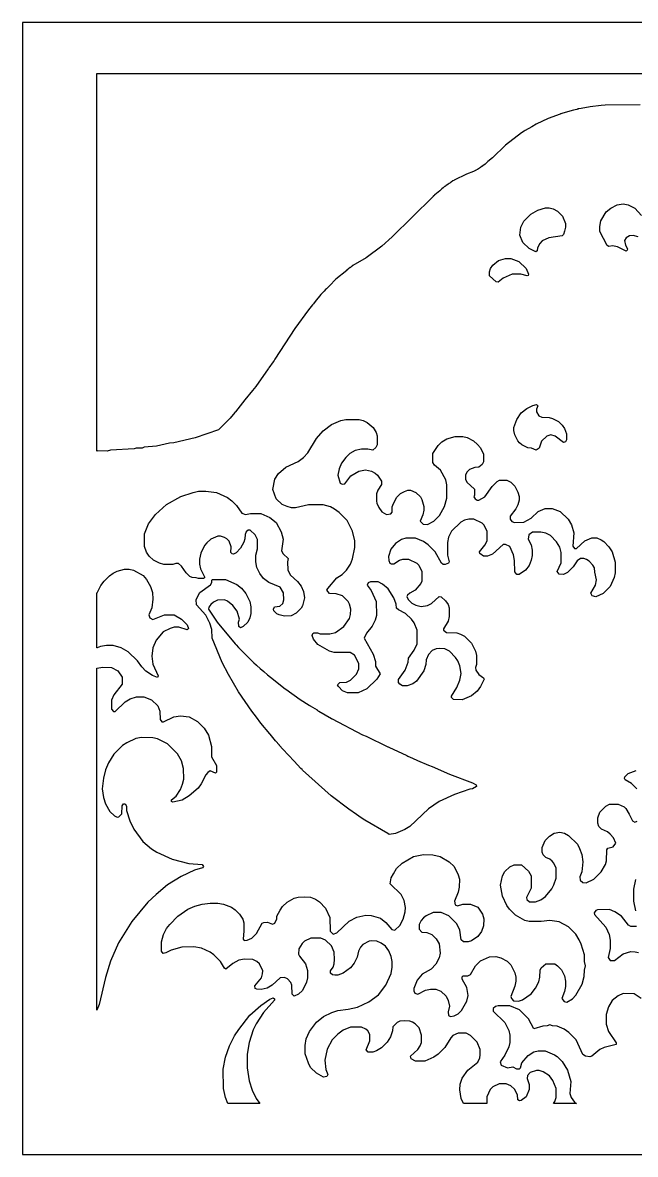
# Model space of a CAD drawing. Header units: millimetres. Extents: x 0 to 400, y 0 to 267.
# Drawn here: x 0 to 144.4, y 0 to 266.8 of the extents above; entities that cross this region are included whole.
import ezdxf

# ---------------------------------------------------------------- set-up
doc = ezdxf.new("R2010")
doc.units = ezdxf.units.MM
doc.layers.add('CUT', color=7, linetype='CONTINUOUS')

msp = doc.modelspace()

# ---------------------------------------------------------------- linework, layer by layer
at = {"layer": 'CUT'}
for points in [[(0, 266.8), (0, 0), (400, 0), (400, 266.8)], [(121.89, 214.71), (121.38, 213.72), (121.27, 213.03), (120.97, 212.78), (119.37, 213.53), (117.94, 214.94), (117.2, 216.66), (117.45, 218.58), (118.16, 219.98), (119.82, 221.67), (121.47, 222.62), (123.23, 223.12), (124.1, 223.12), (125.1, 222.87), (126.09, 222.37), (127.27, 221.18), (127.99, 219.46), (127.99, 218.6), (127.76, 217.61), (127.49, 216.84), (127.2, 216.52), (124.02, 216.09), (122.5, 215.33)], [(110.05, 207.12), (110.05, 208.07), (110.3, 208.82), (110.84, 209.6), (112.19, 210.7), (113.86, 211.2), (115.07, 211.18), (116.99, 210.46), (118.66, 208.81), (119.26, 207.5), (119.15, 207.22), (118.91, 207.12), (117.46, 207.51), (115.42, 207.49), (113.26, 206.53), (112.1, 205.62), (111.64, 205.71)], [(128.22, 168.46), (127.95, 167.98), (127.47, 167.8), (125.5, 169.31), (124.53, 169.61), (123.56, 169.33), (122.35, 168.17), (121.73, 166.45), (121.06, 166.04), (119.95, 166.47), (119.08, 166.55), (117.7, 167.24), (117.15, 167.75), (116.73, 168.21), (116.02, 169.62), (115.76, 170.66), (115.8, 171.38), (116.5, 173.27), (117.51, 174.79), (118.89, 175.87), (120.28, 176.58), (121.13, 176.78), (121.42, 176.44), (121.12, 175.7), (121.12, 175.06), (121.68, 174.14), (122.37, 173.79), (124.11, 173.73), (124.91, 173.48), (126.33, 172.75), (127.19, 171.91), (127.75, 171.1), (128.22, 169.9)], [(83.61, 169.42), (83.6, 167.23), (83.26, 166.63), (82.59, 166.04), (81.41, 166.24), (79.89, 166.26), (78.39, 165.96), (77.14, 165.2), (76.16, 164.27), (75.13, 162.94), (74.61, 161.64), (74.34, 160.15), (74.88, 158.21), (75.32, 158.02), (75.97, 158.1), (77.39, 159.93), (79.27, 161.08), (80.85, 161.35), (82.21, 161.07), (83.13, 160.61), (83.67, 160.11), (84.57, 158.69), (84.57, 157.94), (83.73, 156.55), (83.44, 155.7), (83.4, 154.02), (83.46, 153.49), (83.94, 152.5), (84.71, 151.45), (85.77, 150.86), (86.82, 151.04), (87.1, 151.42), (87.14, 152.68), (87.39, 153.44), (88.19, 154.97), (89.04, 155.82), (89.99, 156.3), (90.77, 156.56), (91.45, 156.56), (92.7, 156.05), (93.76, 155.01), (94.11, 154.42), (94.59, 152.7), (94.61, 151.86), (94.35, 150.78), (93.68, 149.28), (94.4, 148.53), (95.41, 148.51), (96.94, 149.28), (98.25, 150.58), (99.46, 152.75), (99.99, 154.7), (99.99, 157.82), (99.73, 159.04), (98.47, 161.32), (97.11, 162.49), (96.72, 163.14), (96.72, 165.19), (97.95, 167.15), (98.84, 167.98), (100.01, 168.71), (101.93, 169.21), (103.78, 169.2), (104.81, 168.97), (106.26, 168.23), (107.22, 167.34), (107.94, 166.55), (108.66, 165.09), (108.66, 163.24), (108.35, 162.62), (107.51, 162.02), (106.6, 161.93), (105.33, 161.42), (104.74, 160.85), (104.41, 160.08), (104.41, 159.18), (104.69, 158.49), (106.5, 156.81), (106.53, 155.44), (106.37, 154.99), (106.69, 154.51), (107.11, 154.23), (107.51, 154.2), (108.92, 155.03), (110.68, 157.43), (111.86, 158.6), (112.39, 158.92), (114.12, 158.93), (115.09, 158.46), (116.05, 157.5), (116.76, 156.1), (117.04, 155.08), (117.02, 154.19), (116.75, 153.13), (116.27, 152.18), (114.92, 150.42), (114.93, 149.72), (115.34, 149.21), (115.95, 148.96), (118.14, 149.01), (119.85, 150.01), (121.53, 151.54), (123.2, 152.26), (124.86, 152.26), (126.75, 151.55), (128.59, 149.75), (129.41, 148.44), (129.92, 146.53), (129.69, 143.39), (130.06, 142.86), (130.57, 142.85), (132.51, 144.63), (134.14, 145.36), (135.36, 145.35), (136.35, 144.87), (136.98, 144.47), (138.19, 143.24), (138.95, 142.03), (139.68, 139.57), (139.68, 137.1), (139.45, 136.02), (138.47, 133.87), (136.85, 132.22), (135.09, 131.45), (134.24, 131.67), (133.97, 132.31), (135.01, 134.15), (135.31, 135.42), (134.85, 137.22), (134.8, 138.27), (134.45, 138.94), (133.58, 139.83), (132.95, 140.2), (132.3, 140.49), (131.47, 140.48), (130.74, 139.89), (129.8, 138.52), (128.47, 137.21), (127.48, 136.71), (126.44, 136.75), (126.01, 137.37), (126.93, 139.48), (126.95, 141.86), (126.65, 143.15), (125.84, 144.44), (124.41, 145.87), (123.35, 146.42), (122.16, 146.7), (120.21, 146.67), (119.31, 146.06), (119.2, 145.03), (119.87, 143.69), (120.13, 142.43), (120.12, 141.18), (119.87, 140.05), (119.4, 138.86), (118.55, 137.74), (117.05, 136.73), (116.49, 136.72), (116.03, 137.3), (115.97, 140), (115.72, 141.36), (114.83, 143.3), (113.81, 143.8), (113.3, 143.81), (110.8, 141.5), (109.59, 141), (108.62, 141.01), (107.74, 141.62), (107.71, 142.04), (108.95, 143.61), (109.49, 144.66), (109.52, 146.82), (108.78, 148.36), (108.36, 148.84), (106.33, 149.77), (105.2, 149.77), (104.18, 149.52), (103.26, 149.05), (101.1, 146.9), (100.4, 145.52), (100.12, 144.26), (100.13, 141.29), (100.57, 139.65), (100.36, 139.36), (99.58, 139.09), (99.1, 139.09), (98.77, 139.37), (97.21, 142.06), (95.58, 143.72), (94.51, 144.5), (92.64, 145.25), (90.31, 145.25), (89.34, 144.96), (87.86, 144), (86.8, 142.68), (86.27, 140.97), (86.29, 140), (86.57, 139.38), (86.87, 139.19), (87.47, 139.18), (88.83, 140.09), (89.61, 140.34), (90.99, 140.33), (92.94, 139.39), (93.4, 138.89), (94.11, 137.4), (94.12, 135.13), (93.87, 134.54), (92.57, 133.01), (91.25, 132.32), (90.73, 131.83), (90.56, 131.48), (90.85, 130.84), (91.78, 129.91), (92.72, 129.44), (93.98, 129.14), (95.41, 129.42), (96.38, 129.9), (98.2, 131.52), (98.7, 131.46), (99.72, 130.46), (100.28, 129.66), (100.55, 128.87), (100.56, 126.81), (100.31, 125.73), (99.24, 123.9), (99.25, 123.61), (99.95, 123), (102.37, 122.93), (103.2, 122.67), (104.17, 122.16), (105.78, 120.54), (106.75, 118.64), (107, 117.62), (107, 115.49), (106.79, 114.77), (106.83, 114.14), (107.54, 113.13), (108.66, 112.36), (108.78, 112.04), (108.67, 111.69), (107.95, 110.26), (107.17, 109.2), (105.79, 108.09), (103.62, 107.13), (101.59, 107.23), (101.13, 107.68), (101.06, 107.98), (102.33, 110.03), (103.06, 111.78), (103.35, 113.36), (103.07, 115.16), (102.59, 116.36), (102.07, 117.14), (100.6, 118.63), (99.52, 119.2), (98.16, 119.28), (97.45, 119.19), (96.55, 118.75), (95.66, 117.88), (95.13, 116.57), (95.08, 115.52), (94.58, 114.02), (92.87, 111.59), (91.96, 110.95), (90.67, 110.47), (89.57, 110.48), (88.89, 110.85), (88.57, 111.24), (88.59, 111.94), (90.17, 114.13), (90.89, 116.07), (90.99, 116.99), (92.32, 118.89), (93.03, 120.33), (93.03, 123.54), (92.31, 125.27), (91.67, 126.16), (90.24, 127.54), (88.59, 128.36), (88.15, 128.76), (88.04, 129.71), (87.53, 131.22), (86.17, 133.34), (84.83, 134.42), (83.78, 134.96), (82, 135), (81.44, 134.72), (81.24, 134.19), (82.18, 132.91), (83.36, 130.34), (83.38, 127), (83.14, 125.97), (82.42, 124.55), (81.08, 122.84), (80.54, 121.69), (82.65, 117.94), (83.15, 116.22), (83.22, 115.1), (84.26, 113.25), (83.52, 112.06), (81.17, 109.74), (79.09, 108.83), (76.61, 108.84), (75.44, 109.31), (74.44, 110.29), (74.26, 110.68), (74.77, 111.22), (76.32, 111.29), (77.3, 111.78), (78.74, 113.21), (79.22, 114.45), (79.24, 115.73), (78.21, 117.65), (77.23, 118.28), (73.46, 118.34), (72.33, 118.6), (69.55, 120.18), (68.55, 121.45), (68.26, 122.31), (68.37, 122.76), (68.65, 122.94), (69.47, 122.93), (70.13, 122.72), (72.4, 122.71), (73.78, 123.02), (75.72, 124.41), (77.06, 126.31), (77.32, 127.29), (77.35, 128.51), (77.06, 129.74), (76.74, 130.33), (75.38, 131.65), (73.89, 132.12), (72.36, 132.21), (71.71, 132.97), (71.91, 133.43), (74.1, 135.9), (75.29, 136.67), (76.33, 137.69), (77.28, 139.15), (77.78, 140.42), (78.3, 143.09), (78.28, 144.64), (77.77, 146.92), (76.49, 149.42), (74.62, 151.32), (73.52, 152.14), (72.55, 152.62), (70.81, 153.13), (67.38, 153.12), (64.36, 152.43), (63.36, 152.44), (62.34, 152.7), (61.17, 153.18), (59.76, 154.56), (59, 156.76), (59.48, 159.17), (60.31, 160.49), (62.08, 162.02), (64.95, 163.32), (66.2, 164.29), (67.26, 165.4), (69.27, 168.73), (70.87, 170.57), (72.84, 172.06), (75, 173.02), (76.15, 173.26), (79.3, 173.24), (80.29, 173.01), (81.23, 172.53), (82.64, 171.36), (83.37, 170.18)], [(58.31, 150.11), (59.74, 148.96), (60.95, 146.79), (61.44, 145.06), (61.03, 142.29), (61.42, 141.6), (62.63, 140.5), (62.42, 139.71), (62.48, 137.72), (63.12, 136.57), (64.82, 135.08), (65.69, 133.94), (66.21, 132.68), (66.47, 131.23), (65.96, 129.33), (65.63, 128.74), (64.46, 127.56), (63.29, 126.94), (61.76, 126.91), (60.46, 127.16), (59.9, 127.46), (59.25, 128.13), (59.12, 128.54), (59.39, 129.06), (60.64, 129.21), (61.31, 129.88), (61.6, 130.76), (61.53, 132.38), (60.73, 133.75), (58.04, 134.81), (56.81, 135.77), (55.9, 136.97), (55.2, 138.36), (54.94, 139.69), (54.94, 141.22), (55.38, 142.78), (55.35, 144.96), (54.79, 146.09), (53.65, 147.15), (53.14, 147.12), (52.69, 146.72), (52.43, 146.15), (52.37, 145.1), (52.13, 144.36), (51.39, 142.91), (50.35, 141.83), (49.72, 141.48), (49.39, 141.54), (49.06, 141.91), (49.18, 143.2), (48.67, 144.55), (48.16, 145.1), (47.55, 145.44), (46.64, 145.73), (46.02, 145.71), (44.33, 145), (43.44, 144.2), (42.89, 143.56), (41.97, 141.71), (41.67, 140.28), (41.67, 139.13), (41.93, 138.04), (42.9, 136.18), (42.87, 135.9), (42.61, 135.74), (41.42, 135.75), (40.93, 135.95), (39.95, 135.99), (39.45, 136.23), (38.57, 137.1), (37.45, 138.65), (36.75, 139.27), (36.14, 139.3), (35.44, 139.08), (33.3, 139.09), (32.28, 139.34), (30.88, 140.05), (29.84, 141.05), (29.2, 141.93), (28.75, 143.34), (28.74, 146.28), (29.66, 148.67), (31.3, 150.82), (33.91, 153.17), (37.27, 155.11), (40.17, 156.07), (41.44, 156.32), (43.22, 156.34), (45.69, 156.07), (48.29, 154.89), (49.34, 154.1), (50.43, 152.99), (51.7, 151.13), (52.56, 150.86), (53.71, 151.08), (56.17, 151.06)], [(29.73, 127.22), (30.01, 126.48), (30.72, 126.06), (33.47, 127.18), (35.7, 127.17), (37.46, 126.16), (38.75, 124.83), (39.12, 123.98), (38.76, 123.63), (36.84, 124.27), (35.76, 124.27), (34.77, 123.99), (33.16, 123.15), (31.49, 121.22), (30.73, 119.44), (30.43, 117.46), (30.73, 115.57), (31.96, 112.85), (31.76, 112.45), (30.62, 112.86), (29.06, 113.93), (28.06, 114.93), (27.05, 116.35), (24.86, 118.49), (23.22, 119.44), (21.36, 119.95), (19.76, 119.98), (18.39, 119.73), (17.56, 119.44), (17.53, 119.42), (17.53, 132.39), (17.59, 132.41), (18.45, 134.11), (19.22, 135.12), (20.44, 136.36), (21.32, 136.99), (22.27, 137.47), (24, 137.96), (25.1, 137.96), (26.13, 137.71), (28.38, 136.44), (29.21, 135.56), (30.18, 133.88), (30.63, 132.43), (30.7, 130.89), (30.42, 128.87)], [(50.93, 124.48), (50.88, 125.44), (51.1, 126.2), (50.58, 128.06), (49.56, 129.41), (48.27, 130.42), (47.58, 130.7), (45.93, 130.65), (45, 130.18), (44.4, 129.65), (43.87, 129.01), (43.81, 128.53), (45.86, 125.46), (50.13, 120.33), (50.14, 120.31), (50.15, 120.3), (50.17, 120.28), (50.31, 120.13), (50.85, 119.53), (52.83, 117.53), (53.54, 116.82), (54.4, 115.96), (54.45, 115.91), (54.47, 115.9), (54.49, 115.88), (55.05, 115.37), (55.08, 115.34), (55.1, 115.32), (55.18, 115.25), (56.02, 114.52), (56.86, 113.8), (57.7, 113.08), (58.41, 112.46), (61.87, 109.78), (61.88, 109.78), (62.03, 109.67), (65.46, 107.25), (67.58, 105.86), (67.65, 105.82), (67.67, 105.81), (67.81, 105.72), (69.4, 104.76), (69.43, 104.74), (69.54, 104.67), (69.8, 104.52), (72.84, 102.74), (72.87, 102.72), (72.89, 102.71), (72.96, 102.67), (80.08, 98.89), (81.02, 98.57), (86.05, 96.11), (86.13, 96.07), (86.31, 95.98), (90.57, 94), (90.8, 93.89), (91.88, 93.39), (93.11, 92.82), (95.65, 91.73), (96.52, 91.42), (100.6, 89.6), (106.07, 87.61), (106.95, 87.12), (107, 86.69), (106.05, 86.15), (105.42, 86.08), (101.8, 84.87), (98.19, 83.19), (95.71, 81.42), (91.24, 77.33), (90.07, 76.59), (87.9, 75.64), (86.41, 75.42), (86.4, 75.42), (86.08, 75.61), (80.69, 78.76), (79.57, 79.53), (79.24, 79.73), (78.74, 80.1), (78.73, 80.11), (76.87, 81.39), (72.77, 84.54), (72.76, 84.55), (65.98, 90.59), (65.86, 90.71), (65.61, 90.94), (64.02, 92.66), (61.3, 95.55), (60.57, 96.42), (60.54, 96.45), (60.52, 96.47), (59.59, 97.48), (58.32, 99.08), (58.3, 99.1), (58.27, 99.14), (58.25, 99.17), (56.17, 101.63), (55.16, 103.05), (55.15, 103.06), (54.03, 104.47), (50.91, 109.02), (50.89, 109.04), (48.5, 113.1), (47.07, 115.94), (44.7, 121.67), (44.63, 123.71), (44.61, 123.76), (44.14, 125.21), (44.13, 125.23), (44.12, 125.26), (43.82, 125.85), (43.79, 125.91), (43.76, 125.96), (43.72, 126.04), (43.5, 126.48), (43.16, 127.14), (40.95, 129.53), (40.89, 130.84), (41.78, 132.44), (44.25, 134.23), (44.59, 134.85), (44.58, 135.36), (44.78, 135.55), (47.83, 135.55), (50.49, 134.35), (51.63, 133.47), (52.59, 132.24), (53.55, 130.34), (53.8, 129.06), (53.8, 127.49), (53.56, 126.45), (53.06, 125.49), (52.02, 124.42), (51.38, 124.14)], [(31.84, 105.73), (32.33, 104.52), (32.39, 102.5), (32.84, 102), (33.2, 101.99), (35.64, 103.12), (37.25, 103.4), (39.25, 103.11), (41.24, 102.08), (42.81, 100.49), (43.78, 98.82), (44.5, 96.14), (44.56, 93.68), (45.67, 91.69), (45.71, 90.53), (45.68, 90.08), (45.45, 89.88), (44.24, 90.41), (43.69, 90.06), (43.16, 89.46), (42.11, 87.35), (41.37, 86.36), (39.29, 84.51), (37.57, 83.52), (35.39, 83.01), (35.11, 83.2), (35.12, 83.56), (36.21, 84.47), (37.22, 85.98), (37.71, 87.24), (37.97, 88.44), (37.96, 90.93), (37.44, 92.81), (36.51, 94.43), (34.13, 96.8), (31.79, 97.98), (30.7, 98.22), (28.04, 98.27), (26.71, 98), (24.53, 97.05), (23.55, 96.35), (21.53, 94.31), (20.24, 92.3), (19.53, 90.63), (19.03, 88.67), (18.74, 86.19), (19.03, 84.15), (19.52, 82.66), (20.56, 80.85), (21.67, 79.81), (22.26, 79.53), (22.71, 79.61), (23.38, 80.31), (23.48, 82.17), (23.77, 82.6), (24.14, 82.61), (24.45, 82.12), (24.52, 81.05), (25.25, 78.6), (26.21, 76.67), (28.34, 73.77), (30.35, 72.04), (31.61, 71.25), (35.23, 69.56), (39.15, 68.58), (42.32, 68.3), (42.65, 67.9), (42.37, 67.54), (40.49, 66.99), (37.34, 65.54), (34.15, 63.55), (31.44, 61.3), (29.53, 59.44), (25.78, 54.93), (22.63, 49.84), (20.72, 45.54), (19.51, 41.69), (18.03, 35.36), (17.53, 34.01), (17.53, 114.59), (18.9, 114.84), (20.96, 114.76), (22.46, 113.97), (23.45, 112.5), (23.45, 110.87), (21.47, 108.34), (20.95, 107.05), (20.93, 104.96), (21.4, 104.39), (21.79, 104.43), (24.15, 106.65), (25.34, 107.4), (26.87, 107.88), (28.59, 107.89), (30.4, 107.16)], [(54.37, 29.36), (53.38, 26.39), (52.9, 23.65), (52.89, 20.38), (53.38, 17.33), (54.12, 15.15), (55.08, 13.19), (55.95, 12), (48.39, 12), (47.79, 13.4), (47.36, 15.54), (47.31, 20.06), (47.79, 22.94), (48.76, 25.62), (49.94, 27.98), (50.93, 29.46), (53.56, 32.81), (56.14, 35.12), (58.29, 36.57), (59.07, 36.89), (59.38, 36.7), (59.37, 36.33), (56.78, 33.43), (55.09, 30.79)]]:
    msp.add_lwpolyline(points, close=True, dxfattribs=at)
for points in [[(145.61, 247.4), (137.36, 247.35), (136.38, 247.26), (133.8, 246.96), (131.64, 246.58), (131.1, 246.46), (130.98, 246.44), (130.84, 246.41), (130.75, 246.39), (130.63, 246.36), (129.89, 246.2), (129.87, 246.19), (129.86, 246.19), (129.84, 246.18), (126.81, 245.27), (126.77, 245.25), (126.74, 245.24), (126.73, 245.24), (123.89, 244.2), (121.09, 242.88), (120, 242.25), (118.48, 241.34), (118.26, 241.21), (117.63, 240.83), (117.62, 240.83), (117.61, 240.82), (117.59, 240.81), (117.56, 240.79), (113.85, 237.91), (110.75, 234.94), (109.66, 234.03), (109.02, 233.44), (108.5, 233.07), (108.46, 233.04), (108.41, 233), (108.39, 232.98), (108.36, 232.96), (108.32, 232.93), (107.96, 232.62), (107.7, 232.47), (107.25, 232.14), (106.87, 231.99), (106.86, 231.99), (106.84, 231.98), (106.81, 231.97), (106.78, 231.95), (106.31, 231.67), (104.61, 231.08), (101.74, 229.65), (101.7, 229.63), (101.66, 229.61), (101.63, 229.59), (101.61, 229.58), (101.45, 229.48), (100.98, 229.17), (100.89, 229.11), (100.69, 228.98), (100.47, 228.84), (100.46, 228.83), (100.43, 228.81), (100.39, 228.79), (100.36, 228.77), (100.3, 228.72), (99.73, 228.32), (99.71, 228.3), (99.67, 228.28), (99.5, 228.16), (99.49, 228.15), (99.48, 228.14), (99.12, 227.84), (98.82, 227.59), (98.57, 227.37), (98.34, 227.18), (97.18, 226.21), (97.16, 226.2), (97.15, 226.19), (97.14, 226.18), (97.13, 226.18), (97.06, 226.11), (97.04, 226.09), (97.01, 226.06), (97, 226.06), (96.92, 225.98), (96.89, 225.96), (96.78, 225.86), (96.76, 225.84), (96.75, 225.83), (96.74, 225.82), (96.73, 225.81), (96.67, 225.76), (87.12, 216.31), (84.7, 214.12), (81.02, 211.39), (77.86, 209.57), (77.84, 209.56), (77.64, 209.4), (77.57, 209.34), (77.46, 209.25), (77.27, 209.09), (77.23, 209.06), (76.44, 208.41), (76.42, 208.4), (73.87, 206.31), (72.33, 204.77), (71.6, 204.04), (71.42, 203.86), (71.07, 203.51), (70.29, 202.72), (70.29, 202.71), (68.97, 201.09), (68.53, 200.54), (68.47, 200.46), (68.3, 200.25), (67.35, 199.07), (64.18, 194.7), (59.49, 187.48), (59.26, 187.15), (59.03, 186.8), (58.05, 185.42), (57.95, 185.29), (57.92, 185.25), (57.87, 185.18), (54.97, 181.05), (54.55, 180.52), (54.21, 180.05), (52.41, 177.85), (50.15, 175.03), (50.02, 174.94), (50.01, 174.93), (48.91, 173.58), (46.14, 170.83), (40.66, 168.91), (35.64, 167.72), (34.62, 167.67), (31.56, 166.99), (28.68, 166.72), (28.2, 166.52), (26.76, 166.48), (26.3, 166.29), (20.69, 166), (19.95, 165.8), (17.63, 165.86), (17.53, 165.78), (17.53, 173.74), (17.53, 254.8), (382.47, 254.8)], [(145.08, 216.31), (143.96, 216.58), (143.02, 216.53), (142.29, 216.08), (141.85, 215.45), (142.13, 214.34), (142.55, 213.5), (142.53, 213.13), (142.28, 212.94), (140.25, 213.93), (139.08, 214.21), (138.19, 214.05), (137.77, 214.25), (136.07, 217.55), (136.03, 218.76), (136.31, 220.05), (137.54, 222.23), (138.65, 223.09), (140.15, 223.83), (141.56, 224.08), (142.78, 223.82), (144.3, 223.03), (145.86, 221.31)], [(144.76, 86.15), (143.51, 87.41), (142.04, 88.32), (141.9, 88.62), (141.99, 88.99), (142.74, 89.76), (144.6, 90.5)], [(145.8, 36.74), (144.15, 37.86), (141.54, 37.9), (140.39, 37.39), (139.01, 36.26), (138.08, 34.8), (137.58, 32.99), (137.58, 30.73), (138.1, 28.94), (139.93, 26.32), (139.93, 25.92), (137.05, 25.22), (136.09, 24.72), (134.19, 23.18), (133.72, 22.98), (132.71, 23.16), (132.02, 23.58), (130.46, 26.97), (128.74, 28.74), (127.66, 29.53), (125.99, 30.24), (124.88, 30.32), (124.26, 30.54), (123.63, 30.31), (122.61, 30.26), (120.54, 29.63), (119.24, 31.99), (117.12, 34.08), (114.87, 35.04), (112.1, 35.05), (111.48, 34.83), (110.93, 34.38), (110.9, 33.72), (113.67, 31.07), (114.62, 29.19), (114.87, 28.13), (114.87, 26.36), (114.63, 25.34), (113.68, 23.42), (112.6, 21.8), (112.84, 21.02), (114.33, 20.39), (115.56, 20.63), (116.4, 20.17), (117.16, 20.18), (117.37, 20.4), (117.7, 21.56), (119.14, 23.27), (120.5, 24.15), (121.53, 24.4), (123.19, 24.4), (125.38, 23.45), (126, 23.05), (127.17, 21.88), (128.46, 19.86), (129.19, 17.17), (128.97, 14.37), (129.27, 13.43), (130.12, 12.31), (130.57, 12), (125.11, 12), (125.46, 12.48), (125.75, 13.41), (125.76, 15.49), (124.99, 17.44), (124.22, 18.49), (122.68, 19.49), (121.8, 19.78), (121.1, 19.79), (119.67, 19.27), (119.02, 18.63), (118.96, 17.9), (119.4, 16.46), (119.4, 15.32), (118.66, 13.6), (117.54, 12.69), (117.12, 12.65), (116.77, 12.85), (116.65, 14.05), (115.91, 15.34), (115.06, 16.13), (113.97, 16.66), (112.34, 16.66), (110.85, 15.93), (110.2, 15.29), (109.42, 13.56), (109.44, 12), (103.94, 12), (103.36, 13.16), (103.09, 15.24), (103.16, 16.54), (103.61, 17.96), (104.97, 19.84), (107.28, 21.71), (107.79, 22.73), (107.89, 23.43), (107.82, 24.74), (107.11, 26.46), (105.61, 27.99), (104.53, 28.55), (102.66, 28.58), (101.44, 28.02), (100.93, 27.5), (99.49, 25.2), (97.94, 23.64), (96.97, 22.93), (94.81, 21.97), (92.59, 21.96), (91.6, 22.5), (91.44, 23.14), (93.16, 24.75), (93.74, 25.59), (94.01, 26.36), (94.04, 28.13), (93.48, 29.85), (92.54, 30.81), (91.92, 31.19), (91.25, 31.44), (89.93, 31.51), (88.94, 31.42), (88.32, 31.11), (87.3, 30.07), (87.2, 29.16), (86.72, 27.7), (85.94, 26.46), (84.56, 25.08), (83.4, 24.37), (82.57, 24.11), (81.46, 24.12), (80.95, 24.65), (81.87, 26.74), (81.83, 28.29), (81.39, 29.11), (80.91, 29.53), (79.9, 29.99), (77.27, 29.99), (75.53, 29.28), (74.29, 28.33), (72.99, 26.97), (71.79, 24.83), (71.22, 22.18), (71.51, 19.99), (71.94, 18.85), (71.69, 18.33), (70.92, 18.16), (69.25, 19.13), (67.88, 20.5), (67.35, 21.48), (66.63, 23.72), (66.62, 25.64), (66.87, 27.23), (67.6, 28.96), (69.27, 31.13), (70.91, 32.5), (72.85, 33.47), (74.31, 33.95), (76.73, 34.23), (78.95, 34.72), (81.64, 35.94), (83.87, 37.62), (85.62, 39.91), (86.85, 42.65), (87.12, 44.17), (87.11, 45.5), (86.85, 46.68), (86.33, 47.99), (85.54, 49.06), (84.52, 49.78), (83.47, 50.28), (82.29, 50.34), (81.67, 50.23), (80.23, 49.51), (79.64, 48.88), (79.17, 47.93), (78.84, 46.52), (78.12, 45.11), (77.29, 44), (75.53, 42.72), (74.33, 42.27), (73.63, 42.21), (73.01, 42.29), (72.58, 42.7), (72.6, 43.23), (73.2, 44.15), (73.45, 44.93), (73.55, 45.95), (73.45, 47.67), (72.78, 49.15), (71.4, 50.49), (70.27, 51), (67.97, 50.98), (66.44, 50.26), (65.87, 49.71), (65.12, 48.47), (65.05, 47.23), (65.23, 46.7), (66.68, 44.91), (67.16, 43.34), (67.15, 41.59), (66.92, 40.58), (65.94, 38.65), (65.03, 37.73), (64.03, 37.3), (63.55, 37.73), (63.49, 39.88), (63.24, 40.5), (62.45, 41.35), (61.75, 41.71), (60.69, 41.62), (58.81, 39.89), (57.61, 39.15), (56.25, 38.88), (55.22, 38.91), (54.81, 39.13), (54.75, 39.71), (56.28, 41.59), (56.57, 42.54), (56.59, 43.3), (55.83, 44.89), (55.17, 45.49), (54.24, 45.95), (52.3, 46.04), (50.99, 45.75), (49.55, 45.02), (47.89, 43.67), (47.58, 43.86), (46.61, 45.49), (45.08, 47.02), (44.18, 47.66), (42.17, 48.64), (40.39, 48.9), (37.52, 48.84), (35.01, 48.13), (33.75, 47.48), (33.12, 47.36), (32.76, 47.87), (32.76, 50.1), (33.24, 51.83), (33.95, 53.26), (34.67, 54.22), (36.58, 56.14), (38.95, 57.8), (40.62, 58.5), (42.33, 58.99), (44.2, 59.25), (46.05, 59.22), (47.36, 58.99), (49.27, 58.27), (50.11, 57.68), (51.15, 56.62), (51.88, 55.44), (52.12, 54.59), (52.16, 52.72), (51.95, 50.74), (52.26, 50.45), (52.93, 50.47), (54, 50.99), (55.11, 52.06), (56.47, 54.48), (56.89, 54.7), (57.75, 54.71), (58.88, 54.24), (59.46, 54.49), (59.89, 55.51), (59.96, 56.13), (60.67, 57.56), (61.27, 58.4), (62.33, 59.45), (64.02, 60.42), (64.92, 60.65), (66.46, 60.7), (67.89, 60.62), (69.06, 60.18), (70, 59.5), (71.43, 58.04), (72.4, 55.87), (72.5, 52.64), (73.22, 51.89), (74.05, 52.21), (76.96, 54.95), (78.81, 55.89), (80.87, 56.39), (82.17, 56.35), (84.35, 55.65), (85.59, 54.67), (87, 53.03), (87.75, 52.84), (88.91, 53.94), (89.67, 55.41), (90.18, 57.21), (90.24, 58.22), (89.94, 59.85), (89.22, 61.29), (86.67, 63.75), (86.91, 65.16), (87.39, 66.16), (88.15, 67.38), (89.44, 68.67), (92.11, 70.19), (94.53, 70.68), (96.7, 70.65), (98.43, 70.19), (100.57, 68.98), (101.72, 67.83), (102.69, 65.93), (102.95, 64.86), (102.94, 63), (102.7, 61.8), (101.77, 59.71), (101.95, 58.85), (102.49, 58.57), (103.75, 58.98), (105.57, 59), (107.27, 58.25), (108.43, 56.6), (108.68, 55.53), (108.66, 53.85), (108.19, 52.51), (107.31, 51.37), (105.79, 50.36), (105.02, 50.11), (103.95, 50.11), (103.38, 50.59), (103.07, 52.89), (102.36, 54.33), (100.43, 56.26), (98.7, 56.98), (96.76, 57), (95.13, 56.26), (94.53, 55.74), (93.97, 55.1), (93.49, 54.18), (93.48, 53.06), (94.14, 52.41), (95.27, 52.31), (96.48, 51.84), (97.51, 50.83), (98.17, 49.67), (98.42, 47.45), (98.17, 46.3), (97.39, 44.8), (96.27, 43.69), (94.17, 42.48), (93.03, 41.07), (92.23, 39.14), (92.24, 38.52), (92.46, 38.03), (93.2, 37.8), (94.99, 38.71), (96.13, 38.98), (97.44, 38.93), (98.62, 38.48), (99.81, 37.3), (100.32, 36.31), (100.59, 34.94), (100.34, 33.62), (100.4, 32.76), (100.83, 32.54), (101.74, 32.64), (102.7, 33.12), (103.49, 33.92), (104.71, 36.09), (104.99, 37.42), (104.73, 39.33), (103.61, 41.28), (103.58, 41.83), (103.87, 42.05), (104.92, 42.11), (105.56, 42.41), (106.73, 44.44), (107.93, 45.63), (110.02, 46.56), (111.51, 46.61), (112.74, 46.34), (114.24, 45.55), (115.1, 44.66), (116.05, 42.78), (116.3, 41.75), (116.3, 40.86), (116.05, 39.62), (115.12, 37.19), (115.28, 36.72), (115.75, 36.23), (116.93, 36.12), (117.87, 36.41), (119.89, 37.86), (120.91, 39.17), (121.65, 40.64), (121.93, 41.77), (121.98, 43.46), (122.22, 43.95), (123.35, 44.88), (124.59, 44.95), (125.42, 44.88), (126.1, 44.44), (127.01, 43.49), (127.74, 42.06), (128, 40.82), (127.99, 39.55), (127.75, 38.42), (127.07, 36.78), (127.64, 36.04), (128.31, 35.89), (129.65, 36.7), (130.44, 37.5), (131.9, 40.15), (132.41, 41.95), (132.47, 43.41), (132.69, 44.42), (132.47, 45.45), (132.42, 47.07), (131.68, 49.59), (131.19, 50.6), (130.37, 51.89), (128.66, 53.62), (126.49, 54.81), (124.24, 55.12), (122.27, 54.88), (119.4, 54.89), (118.37, 55.15), (116.21, 56.38), (114.79, 57.78), (114.13, 58.67), (113.15, 60.86), (112.63, 63.44), (113.15, 65.66), (113.65, 66.65), (114.84, 67.82), (115.86, 68.29), (117.58, 68.24), (119.25, 66.78), (119.84, 65.64), (119.84, 62.78), (118.74, 60.54), (118.83, 60.11), (119.51, 59.53), (120.86, 59.52), (122.17, 60.03), (123.23, 60.8), (124.72, 62.56), (125.24, 63.57), (125.74, 65.12), (125.76, 67.47), (125.24, 68.67), (124.86, 69.14), (124.31, 69.61), (123.35, 69.96), (122.71, 70.62), (122.45, 71.23), (122.46, 72.31), (123.17, 74), (124.17, 75.04), (125.33, 75.69), (126.6, 75.96), (127.74, 75.69), (128.71, 75.18), (130.77, 73.13), (131.31, 72.14), (131.81, 70.66), (132.08, 68.96), (131.81, 66.61), (131.37, 65.43), (131.46, 64.65), (132.08, 64.08), (132.84, 64.03), (134.66, 64.86), (136.38, 66.59), (137.39, 68.3), (137.67, 69.21), (137.71, 71.76), (137.92, 72.21), (139.19, 72.47), (139.85, 73.37), (139.31, 74.65), (138.53, 75.5), (137.89, 76.05), (136.45, 76.67), (135.84, 77.31), (135.57, 78.1), (135.56, 79.36), (136.04, 80.66), (137.44, 82.08), (138.35, 82.55), (140.41, 82.57), (141.83, 81.89), (142.22, 81.5), (143.01, 80.23), (143.73, 78.59), (144.31, 78.34), (144.86, 78.58)], [(144.51, 64.82), (144.01, 62.5), (144.01, 59.7), (144.51, 57.41)], [(144.69, 53.72), (143.37, 53.74), (142.82, 54.06), (141.15, 56.15), (139.59, 57.2), (138.34, 57.69), (135.55, 57.68), (135.15, 57.47), (134.71, 56.91), (134.84, 56.53), (137.5, 53.54), (138.24, 51.82), (138.49, 50.5), (138.5, 48.53), (138.06, 46.42), (138.48, 45.73), (139.49, 45.69), (141.55, 47.3), (143.34, 47.8), (144.39, 47.78), (145.15, 47.55)]]:
    msp.add_lwpolyline(points, dxfattribs=at)

doc.saveas('drawing.dxf')
